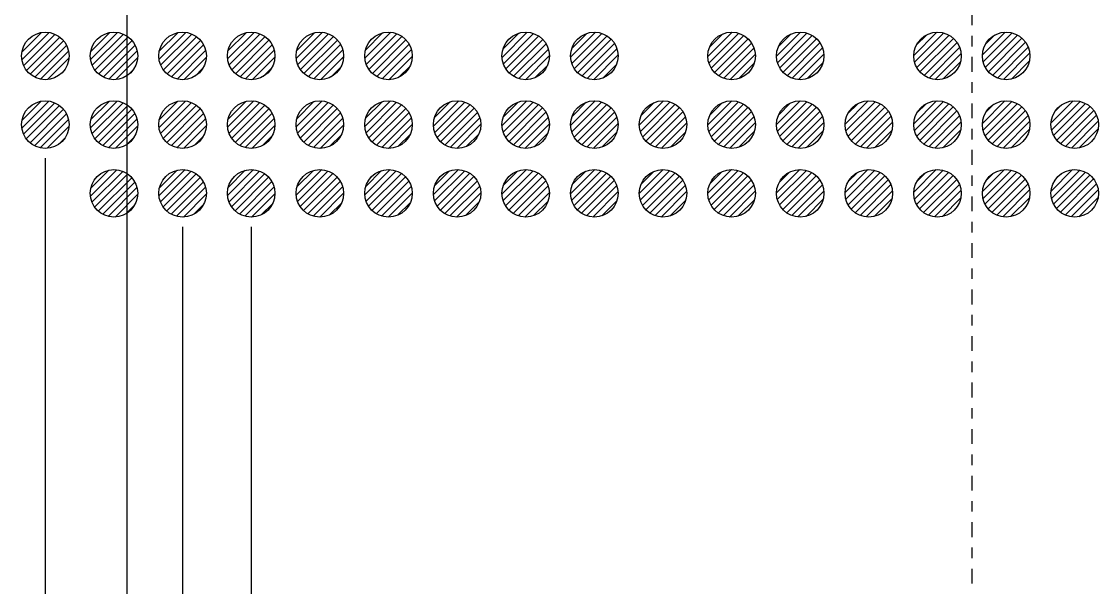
# Model space of a CAD drawing. Header units: inches. Extents: x 0 to 173, y 0 to 112.
# Drawn here: x 95.62 to 105.82, y 31.47 to 36.82 of the extents above; entities that cross this region are included whole.
import ezdxf

# ---------------------------------------------------------------- set-up
doc = ezdxf.new("R2010")
doc.units = ezdxf.units.IN
doc.header["$LTSCALE"] = 0.374
doc.header["$MEASUREMENT"] = 0
doc.linetypes.add('CENTER', pattern=[0.6, 0.375, -0.075, 0.075, -0.075])
for name, color, linetype in [('TIU14065-00684-01_DXF_DIMENSION', 7, 'CONTINUOUS'), ('TIU14065-00684-01_FP_DXF_AXIS', 7, 'CONTINUOUS'), ('TIU14065-006DXF_CONTINUOUS_LINE', 7, 'CONTINUOUS')]:
    doc.layers.add(name, color=color, linetype=linetype)

msp = doc.modelspace()

# ---------------------------------------------------------------- linework, layer by layer
at = {"layer": 'TIU14065-00684-01_DXF_DIMENSION', "color": 2, "linetype": 'Continuous'}
for p, q in [((96.616, 25.291), (96.616, 73.103)), ((95.841, 35.531), (95.841, 13.98)), ((97.141, 34.881), (97.141, 18.453)), ((97.791, 34.881), (97.791, 18.453))]:
    msp.add_line(p, q, dxfattribs=at)
at = {"layer": 'TIU14065-00684-01_FP_DXF_AXIS', "color": 7, "linetype": 'CENTER'}
msp.add_line((104.616, 43.973), (104.616, 21.254), dxfattribs=at)
at = {"layer": 'TIU14065-006DXF_CONTINUOUS_LINE', "color": 2, "linetype": 'Continuous'}
for p, q in [((95.619, 36.533), (95.806, 36.72)), ((96.268, 36.464), (96.524, 36.72)), ((96.918, 36.467), (97.172, 36.721)), ((97.568, 36.47), (97.819, 36.721)), ((98.217, 36.473), (98.465, 36.722)), ((98.867, 36.477), (99.112, 36.722)), ((100.167, 36.483), (100.406, 36.722)), ((100.816, 36.486), (101.053, 36.722)), ((102.116, 36.493), (102.346, 36.723)), ((102.766, 36.496), (102.993, 36.723)), ((104.066, 36.503), (104.286, 36.723)), ((104.716, 36.507), (104.932, 36.723)), ((95.619, 36.462), (95.877, 36.72)), ((95.636, 36.406), (95.933, 36.703)), ((95.662, 36.361), (95.978, 36.677)), ((95.698, 36.325), (96.014, 36.641)), ((96.27, 36.537), (96.452, 36.719)), ((96.285, 36.409), (96.58, 36.704)), ((96.311, 36.363), (96.626, 36.678)), ((96.346, 36.326), (96.662, 36.643)), ((96.92, 36.542), (97.097, 36.718)), ((96.933, 36.411), (97.228, 36.705)), ((96.96, 36.365), (97.274, 36.679)), ((96.994, 36.328), (97.311, 36.645)), ((97.571, 36.546), (97.743, 36.718)), ((97.582, 36.413), (97.876, 36.706)), ((97.608, 36.367), (97.922, 36.681)), ((97.642, 36.33), (97.959, 36.646)), ((98.222, 36.55), (98.389, 36.717)), ((98.232, 36.416), (98.523, 36.707)), ((98.257, 36.369), (98.57, 36.682)), ((98.291, 36.331), (98.608, 36.648)), ((98.873, 36.554), (99.034, 36.716)), ((98.881, 36.418), (99.17, 36.708)), ((98.905, 36.371), (99.218, 36.683)), ((98.939, 36.333), (99.256, 36.65)), ((100.176, 36.564), (100.325, 36.713)), ((100.179, 36.423), (100.465, 36.71)), ((100.203, 36.375), (100.513, 36.686)), ((100.235, 36.336), (100.553, 36.654)), ((100.828, 36.569), (100.969, 36.711)), ((100.828, 36.426), (101.113, 36.711)), ((100.851, 36.377), (101.161, 36.688)), ((100.883, 36.338), (101.201, 36.656)), ((102.126, 36.431), (102.408, 36.713)), ((102.131, 36.58), (102.259, 36.708)), ((102.149, 36.382), (102.457, 36.69)), ((102.18, 36.341), (102.498, 36.659)), ((102.22, 36.309), (102.53, 36.619)), ((102.775, 36.434), (103.055, 36.713)), ((102.783, 36.585), (102.904, 36.706)), ((102.797, 36.384), (103.105, 36.692)), ((102.828, 36.343), (103.146, 36.661)), ((102.868, 36.31), (103.178, 36.621)), ((104.074, 36.439), (104.35, 36.715)), ((104.09, 36.599), (104.19, 36.699)), ((104.095, 36.388), (104.401, 36.694)), ((104.125, 36.346), (104.442, 36.664)), ((104.164, 36.313), (104.476, 36.625)), ((104.723, 36.442), (104.997, 36.716)), ((104.743, 36.606), (104.833, 36.696)), ((104.744, 36.39), (105.049, 36.695)), ((104.773, 36.348), (105.091, 36.665)), ((104.811, 36.314), (105.124, 36.627)), ((95.742, 36.297), (96.042, 36.597)), ((95.795, 36.278), (96.061, 36.544)), ((96.389, 36.298), (96.691, 36.6)), ((96.442, 36.279), (96.71, 36.547)), ((97.037, 36.299), (97.34, 36.602)), ((97.089, 36.279), (97.359, 36.549)), ((97.685, 36.3), (97.989, 36.604)), ((97.736, 36.28), (98.009, 36.552)), ((98.332, 36.301), (98.638, 36.606)), ((98.384, 36.281), (98.658, 36.555)), ((98.98, 36.302), (99.286, 36.609)), ((99.031, 36.281), (99.308, 36.558)), ((100.276, 36.305), (100.584, 36.613)), ((100.326, 36.283), (100.606, 36.563)), ((100.924, 36.306), (101.233, 36.615)), ((100.973, 36.284), (101.255, 36.566)), ((102.268, 36.286), (102.553, 36.571)), ((102.916, 36.287), (103.202, 36.573)), ((104.211, 36.288), (104.501, 36.578)), ((104.269, 36.275), (104.514, 36.52)), ((104.858, 36.289), (105.15, 36.581)), ((104.915, 36.275), (105.164, 36.523)), ((95.863, 36.275), (96.064, 36.476)), ((96.51, 36.274), (96.714, 36.479)), ((97.156, 36.274), (97.365, 36.483)), ((97.802, 36.274), (98.015, 36.487)), ((98.449, 36.274), (98.665, 36.49)), ((99.095, 36.273), (99.315, 36.494)), ((100.388, 36.273), (100.616, 36.501)), ((101.035, 36.274), (101.265, 36.504)), ((101.122, 36.288), (101.25, 36.417)), ((102.328, 36.274), (102.565, 36.511)), ((102.411, 36.285), (102.554, 36.428)), ((102.975, 36.274), (103.215, 36.514)), ((103.056, 36.283), (103.206, 36.433)), ((104.346, 36.28), (104.509, 36.443)), ((104.992, 36.279), (105.159, 36.447)), ((95.997, 36.337), (96.002, 36.342)), ((96.625, 36.318), (96.671, 36.364)), ((97.264, 36.311), (97.328, 36.375)), ((97.904, 36.304), (97.985, 36.385)), ((98.547, 36.3), (98.639, 36.392)), ((99.19, 36.297), (99.292, 36.399)), ((100.477, 36.29), (100.599, 36.412)), ((95.618, 35.814), (95.874, 36.07)), ((95.62, 35.887), (95.802, 36.069)), ((95.635, 35.759), (95.93, 36.054)), ((95.661, 35.713), (95.976, 36.028)), ((96.268, 35.817), (96.522, 36.071)), ((96.27, 35.892), (96.447, 36.068)), ((96.283, 35.761), (96.578, 36.055)), ((96.31, 35.715), (96.624, 36.029)), ((96.918, 35.82), (97.169, 36.071)), ((96.921, 35.896), (97.093, 36.068)), ((96.932, 35.763), (97.226, 36.056)), ((96.958, 35.717), (97.272, 36.031)), ((97.567, 35.823), (97.815, 36.072)), ((97.572, 35.9), (97.739, 36.067)), ((97.582, 35.766), (97.873, 36.057)), ((97.607, 35.719), (97.92, 36.032)), ((98.217, 35.827), (98.462, 36.072)), ((98.223, 35.904), (98.384, 36.066)), ((98.231, 35.768), (98.52, 36.058)), ((98.255, 35.721), (98.568, 36.033)), ((98.867, 35.83), (99.109, 36.072)), ((98.874, 35.909), (99.03, 36.065)), ((98.88, 35.771), (99.168, 36.059)), ((98.904, 35.723), (99.215, 36.035)), ((99.517, 35.833), (99.756, 36.072)), ((99.526, 35.914), (99.675, 36.063)), ((99.529, 35.773), (99.815, 36.06)), ((99.553, 35.725), (99.863, 36.036)), ((100.166, 35.836), (100.403, 36.072)), ((100.178, 35.919), (100.319, 36.061)), ((100.178, 35.776), (100.463, 36.061)), ((100.201, 35.727), (100.511, 36.038)), ((100.816, 35.84), (101.049, 36.073)), ((100.827, 35.779), (101.11, 36.062)), ((100.83, 35.925), (100.964, 36.059)), ((100.85, 35.73), (101.159, 36.039)), ((100.881, 35.689), (101.2, 36.007)), ((101.466, 35.843), (101.696, 36.073)), ((101.476, 35.781), (101.758, 36.063)), ((101.481, 35.93), (101.609, 36.058)), ((101.499, 35.732), (101.807, 36.04)), ((101.53, 35.691), (101.848, 36.009)), ((102.116, 35.846), (102.343, 36.073)), ((102.125, 35.784), (102.405, 36.063)), ((102.133, 35.935), (102.254, 36.056)), ((102.147, 35.734), (102.455, 36.042)), ((102.178, 35.693), (102.496, 36.011)), ((102.766, 35.849), (102.99, 36.073)), ((102.775, 35.786), (103.053, 36.064)), ((102.787, 35.942), (102.897, 36.052)), ((102.796, 35.736), (103.103, 36.043)), ((102.827, 35.695), (103.144, 36.012)), ((103.416, 35.853), (103.636, 36.073)), ((103.424, 35.789), (103.7, 36.065)), ((103.44, 35.949), (103.54, 36.049)), ((103.445, 35.738), (103.751, 36.044)), ((103.475, 35.696), (103.792, 36.014)), ((104.066, 35.857), (104.282, 36.073)), ((104.073, 35.792), (104.347, 36.066)), ((104.093, 35.956), (104.183, 36.046)), ((104.094, 35.74), (104.399, 36.045)), ((104.123, 35.698), (104.441, 36.015)), ((104.716, 35.86), (104.929, 36.072)), ((104.722, 35.794), (104.994, 36.066)), ((104.742, 35.743), (105.046, 36.046)), ((104.747, 35.963), (104.826, 36.041)), ((104.772, 35.7), (105.089, 36.017)), ((105.367, 35.864), (105.575, 36.072)), ((105.372, 35.797), (105.642, 36.067)), ((105.391, 35.745), (105.694, 36.048)), ((105.404, 35.973), (105.465, 36.034)), ((105.42, 35.702), (105.737, 36.019)), ((95.696, 35.676), (96.012, 35.993)), ((95.739, 35.648), (96.041, 35.95)), ((96.344, 35.678), (96.661, 35.995)), ((96.387, 35.649), (96.69, 35.952)), ((96.992, 35.68), (97.309, 35.996)), ((97.035, 35.65), (97.339, 35.954)), ((97.641, 35.681), (97.958, 35.998)), ((97.682, 35.651), (97.988, 35.956)), ((97.734, 35.631), (98.008, 35.905)), ((98.289, 35.683), (98.606, 36)), ((98.33, 35.652), (98.636, 35.959)), ((98.381, 35.631), (98.658, 35.908)), ((98.937, 35.684), (99.254, 36.002)), ((98.978, 35.653), (99.285, 35.961)), ((99.028, 35.632), (99.307, 35.91)), ((99.585, 35.686), (99.903, 36.004)), ((99.626, 35.655), (99.934, 35.963)), ((99.676, 35.633), (99.956, 35.913)), ((100.233, 35.688), (100.551, 36.006)), ((100.274, 35.656), (100.583, 35.965)), ((100.323, 35.634), (100.605, 35.916)), ((100.922, 35.658), (101.231, 35.967)), ((100.971, 35.635), (101.254, 35.918)), ((101.57, 35.659), (101.88, 35.969)), ((101.618, 35.636), (101.903, 35.921)), ((102.218, 35.66), (102.528, 35.971)), ((102.266, 35.637), (102.552, 35.923)), ((102.866, 35.662), (103.177, 35.973)), ((102.913, 35.637), (103.201, 35.926)), ((103.514, 35.663), (103.826, 35.975)), ((103.561, 35.638), (103.851, 35.928)), ((104.161, 35.664), (104.474, 35.977)), ((104.208, 35.639), (104.5, 35.931)), ((104.809, 35.666), (105.123, 35.979)), ((104.855, 35.64), (105.149, 35.933)), ((105.457, 35.667), (105.772, 35.981)), ((105.503, 35.641), (105.798, 35.936)), ((95.792, 35.629), (96.06, 35.897)), ((95.86, 35.624), (96.064, 35.829)), ((96.439, 35.629), (96.709, 35.899)), ((96.506, 35.624), (96.715, 35.833)), ((97.086, 35.63), (97.359, 35.902)), ((97.152, 35.624), (97.365, 35.837)), ((97.799, 35.624), (98.015, 35.84)), ((98.445, 35.623), (98.665, 35.844)), ((99.091, 35.623), (99.316, 35.848)), ((99.738, 35.623), (99.966, 35.851)), ((100.385, 35.624), (100.615, 35.854)), ((101.032, 35.624), (101.265, 35.857)), ((101.678, 35.624), (101.915, 35.861)), ((102.325, 35.624), (102.565, 35.864)), ((102.972, 35.624), (103.214, 35.867)), ((103.619, 35.625), (103.864, 35.87)), ((104.265, 35.625), (104.514, 35.873)), ((104.912, 35.625), (105.164, 35.877)), ((105.559, 35.625), (105.813, 35.88)), ((105.633, 35.628), (105.811, 35.805)), ((95.975, 35.668), (96.021, 35.714)), ((96.614, 35.661), (96.678, 35.725)), ((97.254, 35.654), (97.335, 35.735)), ((97.897, 35.65), (97.989, 35.742)), ((98.54, 35.647), (98.642, 35.749)), ((99.183, 35.644), (99.295, 35.755)), ((99.827, 35.64), (99.949, 35.762)), ((100.472, 35.638), (100.6, 35.767)), ((101.116, 35.637), (101.252, 35.772)), ((101.761, 35.635), (101.904, 35.778)), ((102.406, 35.633), (102.556, 35.783)), ((103.051, 35.631), (103.207, 35.788)), ((103.696, 35.63), (103.859, 35.793)), ((104.342, 35.629), (104.509, 35.797)), ((104.988, 35.629), (105.16, 35.801)), ((96.268, 35.17), (96.519, 35.421)), ((96.271, 35.246), (96.443, 35.418)), ((96.282, 35.113), (96.576, 35.406)), ((96.917, 35.173), (97.165, 35.422)), ((96.922, 35.25), (97.089, 35.417)), ((96.932, 35.116), (97.223, 35.407)), ((97.567, 35.177), (97.812, 35.422)), ((97.573, 35.254), (97.734, 35.416)), ((97.581, 35.118), (97.87, 35.408)), ((98.217, 35.18), (98.459, 35.422)), ((98.224, 35.259), (98.38, 35.415)), ((98.23, 35.121), (98.518, 35.409)), ((98.867, 35.183), (99.106, 35.422)), ((98.876, 35.264), (99.025, 35.413)), ((98.879, 35.123), (99.165, 35.41)), ((99.516, 35.186), (99.753, 35.422)), ((99.528, 35.269), (99.669, 35.411)), ((99.528, 35.126), (99.813, 35.411)), ((100.166, 35.19), (100.399, 35.423)), ((100.177, 35.129), (100.46, 35.412)), ((100.18, 35.275), (100.314, 35.409)), ((100.816, 35.193), (101.046, 35.423)), ((100.826, 35.131), (101.108, 35.413)), ((100.831, 35.28), (100.959, 35.408)), ((101.466, 35.196), (101.693, 35.423)), ((101.475, 35.134), (101.755, 35.413)), ((101.483, 35.285), (101.604, 35.406)), ((102.116, 35.199), (102.34, 35.423)), ((102.125, 35.136), (102.403, 35.414)), ((102.137, 35.292), (102.247, 35.402)), ((102.766, 35.203), (102.986, 35.423)), ((102.774, 35.139), (103.05, 35.415)), ((102.79, 35.299), (102.89, 35.399)), ((102.795, 35.088), (103.101, 35.394)), ((103.416, 35.207), (103.632, 35.423)), ((103.423, 35.142), (103.697, 35.416)), ((103.443, 35.306), (103.533, 35.396)), ((103.444, 35.09), (103.749, 35.395)), ((104.066, 35.21), (104.279, 35.422)), ((104.072, 35.144), (104.344, 35.416)), ((104.092, 35.093), (104.396, 35.396)), ((104.717, 35.214), (104.925, 35.422)), ((104.722, 35.147), (104.992, 35.417)), ((104.741, 35.095), (105.044, 35.398)), ((105.367, 35.218), (105.571, 35.422)), ((105.371, 35.15), (105.639, 35.418)), ((105.39, 35.097), (105.692, 35.399)), ((96.308, 35.067), (96.622, 35.381)), ((96.342, 35.03), (96.659, 35.346)), ((96.385, 35), (96.689, 35.304)), ((96.957, 35.069), (97.27, 35.382)), ((96.991, 35.031), (97.308, 35.348)), ((97.032, 35.001), (97.338, 35.306)), ((97.605, 35.071), (97.918, 35.383)), ((97.639, 35.033), (97.956, 35.35)), ((97.68, 35.002), (97.986, 35.309)), ((98.254, 35.073), (98.565, 35.385)), ((98.287, 35.034), (98.604, 35.352)), ((98.328, 35.003), (98.635, 35.311)), ((98.903, 35.075), (99.213, 35.386)), ((98.935, 35.036), (99.253, 35.354)), ((98.976, 35.005), (99.284, 35.313)), ((99.551, 35.077), (99.861, 35.388)), ((99.583, 35.038), (99.901, 35.356)), ((99.624, 35.006), (99.933, 35.315)), ((100.2, 35.08), (100.509, 35.389)), ((100.231, 35.039), (100.55, 35.357)), ((100.272, 35.008), (100.581, 35.317)), ((100.849, 35.082), (101.157, 35.39)), ((100.88, 35.041), (101.198, 35.359)), ((100.92, 35.009), (101.23, 35.319)), ((101.497, 35.084), (101.805, 35.392)), ((101.528, 35.043), (101.846, 35.361)), ((101.568, 35.01), (101.878, 35.321)), ((102.146, 35.086), (102.453, 35.393)), ((102.177, 35.045), (102.494, 35.362)), ((102.216, 35.012), (102.527, 35.323)), ((102.825, 35.046), (103.142, 35.364)), ((102.864, 35.013), (103.176, 35.325)), ((103.473, 35.048), (103.791, 35.365)), ((103.511, 35.014), (103.824, 35.327)), ((104.097, 35.313), (104.176, 35.391)), ((104.122, 35.05), (104.439, 35.367)), ((104.159, 35.016), (104.473, 35.329)), ((104.754, 35.323), (104.815, 35.384)), ((104.77, 35.052), (105.087, 35.369)), ((104.807, 35.017), (105.122, 35.331)), ((105.411, 35.334), (105.455, 35.378)), ((105.419, 35.054), (105.735, 35.37)), ((105.455, 35.019), (105.77, 35.334)), ((96.436, 34.98), (96.709, 35.252)), ((97.084, 34.981), (97.358, 35.255)), ((97.149, 34.974), (97.365, 35.19)), ((97.731, 34.981), (98.008, 35.258)), ((97.795, 34.973), (98.015, 35.194)), ((98.378, 34.982), (98.657, 35.26)), ((98.441, 34.973), (98.666, 35.198)), ((99.026, 34.983), (99.306, 35.263)), ((99.088, 34.973), (99.316, 35.201)), ((99.673, 34.984), (99.955, 35.266)), ((99.735, 34.974), (99.965, 35.204)), ((100.321, 34.985), (100.604, 35.268)), ((100.382, 34.974), (100.615, 35.207)), ((100.968, 34.986), (101.253, 35.271)), ((101.028, 34.974), (101.265, 35.211)), ((101.616, 34.987), (101.902, 35.273)), ((101.675, 34.974), (101.915, 35.214)), ((102.263, 34.987), (102.551, 35.276)), ((102.322, 34.974), (102.564, 35.217)), ((102.911, 34.988), (103.201, 35.278)), ((102.969, 34.975), (103.214, 35.22)), ((103.558, 34.989), (103.85, 35.281)), ((103.615, 34.975), (103.864, 35.223)), ((104.205, 34.99), (104.499, 35.283)), ((104.262, 34.975), (104.514, 35.227)), ((104.853, 34.991), (105.148, 35.286)), ((104.909, 34.975), (105.163, 35.23)), ((105.501, 34.992), (105.797, 35.288)), ((105.556, 34.976), (105.813, 35.232)), ((96.502, 34.974), (96.715, 35.187)), ((97.247, 35), (97.339, 35.092)), ((97.89, 34.997), (97.992, 35.099)), ((98.533, 34.994), (98.645, 35.105)), ((99.177, 34.99), (99.299, 35.112)), ((99.822, 34.988), (99.95, 35.117)), ((100.466, 34.987), (100.602, 35.122)), ((101.111, 34.985), (101.254, 35.128)), ((101.756, 34.983), (101.906, 35.133)), ((102.401, 34.981), (102.557, 35.138)), ((103.046, 34.98), (103.209, 35.143)), ((103.692, 34.979), (103.859, 35.147)), ((104.338, 34.979), (104.51, 35.151)), ((104.983, 34.978), (105.161, 35.155)), ((105.629, 34.977), (105.812, 35.16)), ((96.604, 35.004), (96.685, 35.085))]:
    msp.add_line(p, q, dxfattribs=at)
at = {"layer": 'TIU14065-006DXF_CONTINUOUS_LINE', "color": 7, "linetype": 'Continuous'}
for centre in [(95.841, 36.498), (96.491, 36.498), (97.141, 36.498), (97.791, 36.498), (98.441, 36.498), (99.091, 36.498), (100.391, 36.498), (101.041, 36.498), (102.341, 36.498), (102.991, 36.498), (104.291, 36.498), (104.941, 36.498), (95.841, 35.848), (96.491, 35.848), (97.141, 35.848), (97.791, 35.848), (98.441, 35.848), (99.091, 35.848), (99.741, 35.848), (100.391, 35.848), (101.041, 35.848), (101.691, 35.848), (102.341, 35.848), (102.991, 35.848), (103.641, 35.848), (104.291, 35.848), (104.941, 35.848), (105.591, 35.848), (96.491, 35.198), (97.141, 35.198), (97.791, 35.198), (98.441, 35.198), (99.091, 35.198), (99.741, 35.198), (100.391, 35.198), (101.041, 35.198), (101.691, 35.198), (102.341, 35.198), (102.991, 35.198), (103.641, 35.198), (104.291, 35.198), (104.941, 35.198), (105.591, 35.198)]:
    msp.add_circle(centre, 0.225, dxfattribs=at)

doc.saveas('drawing.dxf')
